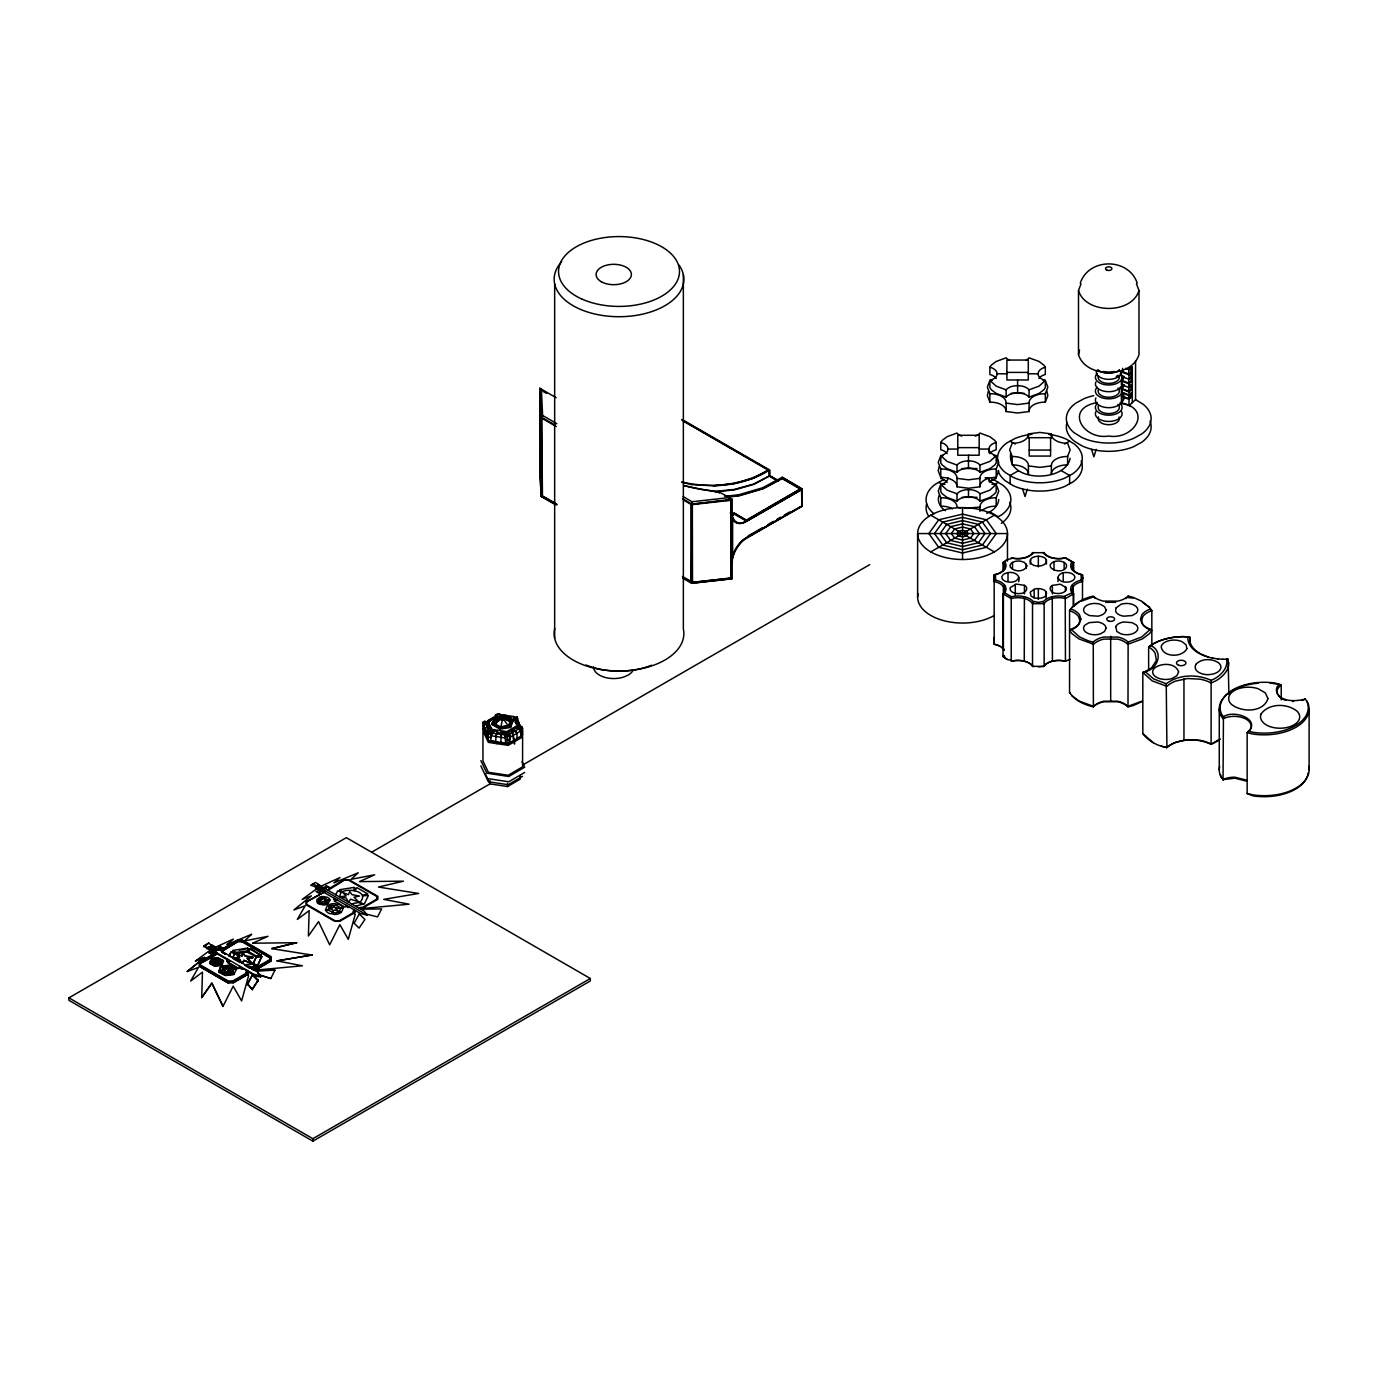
<?xml version="1.0" encoding="UTF-8"?>
<svg xmlns="http://www.w3.org/2000/svg" width="1378" height="1378" viewBox="0 0 1378 1378"><rect width="100%" height="100%" fill="white"/><g stroke="black" fill="none" stroke-linecap="round" stroke-linejoin="round"><path stroke-width="1.5" d="M217.173 953.059L214.727 953.3L199.379 962.171L199.379 966.34L228.025 982.893L233.106 982.824L248.453 974.022L247.833 970.749L246.386 971.576L246.576 974.28L232.83 982.221L228.507 982.428L199.982 965.909L199.982 962.275C224.063 947.84 220.79 953.559 199.982 963.463L199.982 962.275M1228.883 694.219L1228.125 659.218L1226.403 659.201L1226.902 661.388A42.942 24.787 0 0 1 1214.328 678.923L1211.124 680.353L1211.107 744.309L1218.858 739.59M246.938 973.643L248.591 975.848L241.598 1000.91L233.175 986.183L222.978 1006.422L211.885 983.151L201.722 997.603L202.48 972.145L190.664 981.033L198.466 967.373L187.219 971.524L204.736 957.469L187.219 971.456M1148.632 670.121L1148.632 646.919L1153.593 643.853A42.942 24.787 0 0 1 1183.96 636.602L1187.767 636.894C1187.457 649.796 1202.116 656.049 1212.847 658.15M505.778 743.086L500.834 742.346L501.248 731.959L505.02 732.528L505.778 743.086L505.02 732.528M500.834 737.196L501.248 731.959M1073.669 606.372L1073.669 593.832L1072.015 592.833L1063.885 596.45A16.863 9.732 0 0 0 1043.697 601.273L1038.34 602.393L1032.966 601.273A16.863 9.732 0 0 0 1012.796 596.45L1011.452 596.76L1011.228 598.586L1011.228 661.268A15.399 8.888 0 0 1 1032.518 666.366L1033.224 666.521M270.036 959.484L256.291 967.425L256.291 968.682L270.036 960.673L270.415 956.987L241.891 940.519L237.653 940.519L222.513 949.27L221.686 951.698L222.116 949.046L237.481 940.175L242.545 940.175L271.19 956.711L271.19 960.897L255.843 969.75L252.036 969.509M270.036 960.742L270.415 956.987M1142.448 602.22L1149.596 607.595L1141.707 601.187L1132.63 597.156L1128.134 596.088L1126.67 597.397A20.343 11.747 0 0 1 1117.885 601.118L1103.502 601.118A20.343 11.747 0 0 1 1094.718 597.397L1093.254 596.088C1084.124 598.19 1074.719 602.599 1069.552 610.712A19.275 11.127 0 0 1 1078.561 616.621L1079.818 620.548L1078.561 624.492A19.275 11.127 0 0 1 1072.463 629.298M1141.983 701.643L1132.819 705.708L1127.996 706.862L1126.36 705.415A19.947 11.524 0 0 0 1117.747 701.764L1103.64 701.764A19.947 11.524 0 0 0 1095.028 705.415L1093.391 706.862C1084.297 704.778 1074.788 700.524 1069.552 692.479L1069.552 610.712L1070.844 609.024L1073.118 609.868A20.343 11.747 0 0 1 1079.56 614.933L1080.869 619.084L1079.56 623.235A20.343 11.747 0 0 1 1073.118 628.316L1069.552 630.401L1071.791 633.518L1078.922 638.892L1093.65 644.301A19.275 11.127 0 0 1 1103.881 639.099L1117.506 639.099A19.275 11.127 0 0 1 1127.738 644.301L1142.448 638.892L1149.596 633.518L1151.836 630.401L1148.27 628.316A20.343 11.747 0 0 1 1141.828 623.235L1140.519 619.084L1141.828 614.933A20.343 11.747 0 0 1 1148.27 609.868L1150.527 609.024L1151.836 610.712L1151.836 645.386M1148.925 629.298A19.275 11.127 0 0 1 1142.827 624.492L1141.57 620.548L1142.827 616.621A19.275 11.127 0 0 1 1151.836 610.712L1148.666 606.423M1070.844 629.16L1079.68 636.998L1088.758 641.011L1093.254 642.096L1094.718 640.787A20.343 11.747 0 0 1 1103.502 637.067L1117.885 637.067A20.343 11.747 0 0 1 1126.67 640.787L1128.134 642.096L1127.996 706.862M1281.23 699.852L1281.23 685.159L1275.58 683.144A44.044 25.424 0 0 0 1221.649 714.286L1223.44 716.784L1223.044 779.604L1234.877 778.191L1246.935 781.223M501.368 718.506L495.27 723.967L497.234 719.609L503.263 718.214L504.675 719.006L502.281 720.401L500.8 727.119L493.341 722.933L495.804 717.456L505.244 715.957L512.203 719.936L509.739 725.396L500.3 726.895M939.262 466.264L938.229 470.794L940.778 477.408A15.623 9.026 0 0 1 957.004 486.779L968.476 488.243L979.965 486.779A15.623 9.026 0 0 1 996.191 477.408L998.74 470.794M939.262 495.029C936.609 500.989 940.175 507.604 945.48 510.687M988.388 391.025L987.354 395.538L989.886 402.169A15.623 9.026 0 0 1 1006.129 411.54L1017.601 413.004L1029.073 411.54A15.623 9.026 0 0 1 1045.316 402.169L1047.848 395.538L1046.815 391.025M998.74 499.542C998.24 506.191 992.608 511.014 986.734 513.271M1010.677 453.793C1006.75 482.283 1065.16 483.092 1070.138 458.306M994.175 581.55L994.175 574.833A15.399 8.888 0 0 0 1003.012 562.534L1005.199 562.568A16.863 9.732 0 0 1 996.845 574.213L995.519 574.54L995.519 580.086L994.175 581.55A15.399 8.888 0 0 1 1003.012 593.832L1011.228 598.586A15.399 8.888 0 0 1 1032.518 603.685L1044.145 603.685A15.399 8.888 0 0 1 1065.452 598.586L1073.669 593.832A15.399 8.888 0 0 1 1082.488 581.55L1082.488 574.833A15.399 8.888 0 0 1 1073.669 562.534L1065.452 557.797A15.399 8.888 0 0 1 1044.145 552.699L1043.129 552.595L1043.697 553.353A16.863 9.732 0 0 0 1063.885 558.176L1065.452 557.797M994.175 637.514L994.175 644.232A15.399 8.888 0 0 1 1004.08 650.416M1136.454 283.851L1138.986 290.482L1138.986 354.594C1131.906 378.537 1085.571 378.537 1078.492 354.594L1078.492 290.482L1081.024 283.851M1018.686 577.313C1017.412 582.498 1010.298 582.791 1006.043 581.533A8.423 4.857 0 0 1 1006.043 573.11C1011.762 570.871 1021.219 573.834 1018.686 581.602M1030.193 559.847C1028.746 568.976 1050.484 567.564 1045.626 558.676A8.423 4.857 0 0 0 1031.037 558.676L1030.227 564.084M1078.492 354.594L1079.525 350.081M1057.994 577.313C1059.251 572.128 1066.383 571.836 1070.62 573.11A8.423 4.857 0 0 1 1070.62 581.533C1066.383 582.791 1059.251 582.498 1057.994 577.313L1057.994 581.602M1138.986 290.482C1131.906 314.408 1085.571 314.408 1078.492 290.482M1082.488 581.55L1081.162 580.086L1081.162 574.54L1079.835 574.213A16.863 9.732 0 0 1 1071.464 562.568L1073.669 562.534L1073.669 570.888M732.183 578.726L691.549 583.273L692.049 501.764L729.083 497.613L732.183 499.336L732.183 578.726L691.549 583.273L682.592 578.105M540.917 445.232L540.572 446.593L540.503 444.991M724.639 496.338L738.78 494.771L762.62 487.778L782.222 477.27L802.237 488.828L801.841 505.881L746.359 537.92A20.618 11.902 -60 0 0 732.907 556.075L732.562 557.418L732.665 555.937A20.618 11.902 -60 0 1 746.118 537.782L802.237 506.105L746.376 538.35A20.084 11.592 -60 0 0 732.183 562.947M497.475 731.391L495.822 736.575L497.475 731.391L493.72 730.822L490.861 735.835L492.291 733.062L505.364 735.042L505.726 738.074L490.93 735.697M224.356 973.299C218.086 973.144 225.458 966.667 220.704 966.546L219.033 972.368L221.582 971.077L225.751 974.039M328.119 909.807L329.118 906.431C332.322 903.641 344.844 906.207 338.643 911.719C333.304 915.44 330.1 909.015 325.346 909.962L327.378 905.587L329.29 906.328M221.686 951.698L222.116 950.217M1027.351 489.138L1025.025 496.545L1022.7 489.138M1096.199 449.4L1093.874 456.807L1091.548 449.4M234.639 953.3L232.899 957.899L229.093 955.695L230.953 951.853L234.639 953.92M239.979 962.602L232.899 958.52L234.294 953.49M339.574 896.923L340.969 892.531C346.825 887.57 370.458 891.049 359.968 902.194L351.579 903.847M212.591 959.674C210.266 959.312 214.813 960.328 210.266 962.791M318.439 901.315L319.265 898.697C325.759 894.029 332.442 904.64 322.142 903.52C318.146 903.09 313.839 898.594 319.403 898.628M1024.422 596.708L1024.25 661.199M225.992 975.796C223.581 974.16 238.153 976.365 231.969 972.679L226.268 973.574L225.114 974.901L225.751 973.488M338.643 911.719C344.672 913.425 329.842 916.422 332.959 912.598M335.732 905.415C338.902 901.643 324.536 904.554 329.721 906.087M229.093 956.332L230.953 952.422L233.313 952.043L232.968 950.441L247.713 948.081L247.11 951.681L248.126 951.836M349.547 907.189L347.566 907.516L347.514 906.018M353.801 890.464L354.387 887.363L339.643 889.723L342.14 891.859M221.014 964.548L221.152 965.478C203.668 966.202 226.095 966.099 219.912 963.825L214.537 965.565L215.054 964.411L210.128 962.722L211.747 962.292M221.341 961.431L218.137 958.985L213.056 960.035L212.057 958.537C217.397 955.936 220.98 960.69 223.339 960.363M326.586 902.866C331.237 904.226 319.644 906.466 322.142 903.52M324.416 897.939C326.965 895.028 315.734 897.199 319.73 898.439M1080.266 283.162C1088.672 257.514 1128.806 257.514 1137.212 283.162M226.268 968.734C220.187 965.892 227.094 971.593 226.957 967.167C227.99 971.077 236.551 969.578 228.18 968.751M226.268 969.165L226.957 967.167M492.135 723.123L494.926 716.956L505.554 715.268L513.408 719.747L510.618 727.429L499.99 729.117L492.135 724.639L492.135 723.123L499.99 727.584L510.618 725.896L513.408 719.747M492.135 724.639L494.926 716.956M493.341 724.277L495.804 718.799L505.244 717.301L512.203 721.262L510.566 724.914M490.861 737.54L488.38 737.178L487.933 735.714M502.677 726.809L508.31 725.93L510.273 721.572L503.263 718.214M505.778 739.659L508.206 740.158L509.843 739.004M243.079 952.784L241.667 956.28L243.079 952.784C244.319 959.691 263.37 958.089 245.37 955.85M215.554 961.207L213.469 960.035L215.554 961.207L216.105 959.553L217.035 961.224L216.105 959.553M218.654 971.559L220.704 966.546M231.969 972.679L233.881 969.182C235.69 969.664 237.378 967.959 235.759 969.13M232.348 973.092L233.881 969.182M233.588 974.625L236.654 969.01M226.836 960.38L227.404 959.226L226.836 961L228.197 961.207L226.836 961M252.536 964.221L256.377 956.78L261.751 956.435L257.634 965.565L256.291 965.306L255.636 966.736L248.97 967.804L244.905 965.444M256.377 956.78L253.294 963.79L256.291 965.375L253.294 963.153M257.634 965.565L261.751 956.435M334.079 898.249L333.528 899.403L336.129 899.438M335.784 894.735L337.627 890.894L341.313 892.324M209.594 963.015L211.247 959.002L212.729 959.588M222.065 951.44L237.653 941.708L241.891 941.708L270.415 958.227M221.445 961.672L220.204 964.29L221.445 961.103M221.152 965.478C222.358 962.206 222.495 960.053 222.926 960.604M221.961 965.031L223.615 961M259.839 974.883L270.863 978.518L274.928 970.129L254.155 970.422M236.275 968.2C229.85 964.945 227.026 964.428 220.704 967.167M328.257 910.1C321.832 909.359 331.857 916.697 332.425 912.512M336.249 905.501C336.835 901.315 346.86 908.653 340.418 907.895M1093.391 706.862L1093.254 642.096M247.437 983.823L252.622 974.539L258.254 980.068L252.381 989.697L247.437 983.823L252.381 989.697M247.437 984.822L252.622 974.539M228.541 961.603L230.471 961L227.542 962.499L238.17 968.7L239.806 966.391L239.186 967.752L240.53 967.942L239.806 966.633M248.057 949.356L249.418 949.563L248.126 952.215L250.417 948.477L261.062 955.436L256.101 956.814L247.11 952.06L234.294 954.127M337.145 900.023L334.217 900.971L344.862 907.103L346.481 905.415M354.818 890.619L357.109 887.759L367.737 893.891L362.793 895.218M1128.134 596.088L1127.738 596.795A19.275 11.127 0 0 1 1125.843 598.483M225.2 970.904C218.964 966.391 227.99 975.521 227.439 971.059L231.573 972.868L227.439 971.059M226.492 973.161L227.439 971.507M318.542 901.556C313.547 900.919 321.229 906.69 321.746 903.451M324.829 898.008C325.329 894.753 333.028 900.523 328.033 899.903M243.82 960.345L251.795 963.36L243.82 960.345L242.046 963.377L239.531 959.209L234.26 957.882L239.531 959.656L240.995 962.292M243.82 960.776L242.046 962.964M348.737 902.211L350.512 899.179L358.487 901.763L354.025 897.164L359.589 896.079L352.045 894.684L349.754 891.635L348.358 894.684L341.727 892.1M214.675 962.55C209.663 961.31 215.95 961.31 215.657 964.307L216.415 962.585L219.602 964.1L216.415 962.585M1033.534 602.031L1032.518 603.685L1032.518 666.366L1044.145 666.366A15.399 8.888 0 0 1 1065.452 661.268L1070.103 659.218M493.72 730.822L493.72 732.011L491.825 731.735L488.208 722.95L485.917 723.95L489.517 731.477L487.709 734.026L491.309 729.462L490.275 727.291L486.348 731.184L486.348 736.334L486.572 731.15L490.275 727.291M252.381 988.698L258.254 980.068M1032.57 665.643A16.398 9.474 0 0 0 1012.933 660.94L1006.577 659.218L1003.012 656.531L1003.012 593.832L1005.199 592.058A16.863 9.732 0 0 0 996.845 580.414L995.519 580.086M1003.821 655.36A15.399 8.888 0 0 1 1003.012 656.531L1004.769 656.221M201.722 997.551L211.885 983.151L222.978 1006.353M996.242 378.416A12.729 7.338 0 0 0 989.886 374.471L989.886 367.185L991.402 365.067L996.208 361.449L1006.129 357.815A12.729 7.338 0 0 0 1008.937 360.02M947.117 453.655A12.729 7.338 0 0 0 940.778 449.728L940.778 442.424L942.276 440.323L947.099 436.705L957.004 433.054A12.729 7.338 0 0 0 961.706 436.103M1006.905 373.8L997.121 373.8A12.729 7.338 0 0 1 989.886 380.431L987.354 387.115L989.886 393.746A15.623 9.026 0 0 1 1006.129 403.117L1017.601 404.581L1029.073 403.117A15.623 9.026 0 0 1 1045.316 393.746L1047.848 387.115L1045.316 380.5A12.729 7.338 0 0 1 1038.082 373.8L1028.298 373.8M948.012 477.804A12.729 7.338 0 0 1 940.778 484.436L938.229 491.119L940.778 497.751A15.623 9.026 0 0 1 957.004 507.121L960.655 507.982M1043.163 380.466A15.623 9.026 0 0 0 1045.316 380.5L1038.995 386.15L1029.073 389.802A12.729 7.338 0 0 0 1017.601 385.633A12.729 7.338 0 0 0 1006.129 389.802L996.208 386.15L989.886 380.431A15.623 9.026 0 0 0 992.039 380.466M979.172 449.056L988.956 449.056A12.729 7.338 0 0 0 996.191 455.67L989.869 461.406L979.965 465.041A12.729 7.338 0 0 0 968.476 460.872A12.729 7.338 0 0 0 957.004 465.041L947.099 461.406L940.778 455.67A12.729 7.338 0 0 0 948.012 449.056L957.779 449.056M942.914 455.705A15.623 9.026 0 0 1 940.778 455.739L938.229 462.371L940.778 468.985A15.623 9.026 0 0 1 957.004 478.355L968.476 479.837L979.965 478.355A15.623 9.026 0 0 1 996.191 468.985L998.74 462.371L996.191 455.739A15.623 9.026 0 0 1 994.038 455.705M964.566 508.293L979.965 507.121A15.623 9.026 0 0 1 996.191 497.751L998.74 491.119L996.191 484.488A12.729 7.338 0 0 1 988.956 477.804L985.046 477.804M1132.285 384.479L1129.013 387.545L1121.399 384.669L1121.399 380.983L1123.776 377.693M1067.605 456.514L1070.138 449.9L1067.605 443.268A15.623 9.026 0 0 1 1051.362 433.898L1039.89 432.434L1028.419 433.898A15.623 9.026 0 0 1 1012.175 443.268L1009.643 449.9L1012.175 456.514A15.623 9.026 0 0 1 1028.419 465.885L1039.89 467.366L1051.362 465.885A15.623 9.026 0 0 1 1067.605 456.514L1067.605 464.937A15.623 9.026 0 0 0 1051.362 474.308L1051.362 465.885M1132.285 392.592L1129.013 395.641L1121.399 392.782L1121.399 389.096L1123.776 385.788M1097.267 402.565C1063.747 408.388 1083.177 440.357 1108.739 436.034C1133.663 440.305 1153.386 409.542 1121.399 402.858L1121.399 396.451L1123.776 393.161M1150.527 629.16L1141.707 636.998L1128.134 642.096M1079.818 620.548L1080.869 619.084M1223.44 716.784C1233.827 709.205 1262.644 719.592 1247.142 732.683L1247.142 793.521L1252.791 795.829A44.044 25.424 0 0 0 1308.135 772.92M555.437 504.692L541.106 496.407L541.106 417.034L542.605 415.484L541.399 389.268L539.78 388.251L539.78 467.642M1122.622 368.322L1122.622 371.629L1128.754 374.006L1131.011 371.888M1129.013 374.782L1121.399 371.922L1121.399 376.366L1129.013 379.243L1129.013 374.782L1132.285 371.733M1129.013 379.243L1132.285 376.194M1124.327 376.504L1122.622 376.091L1122.622 380.707L1128.754 383.067L1131.011 380.965L1131.011 366.944L1128.754 369.046L1128.754 374.006M1129.013 387.545L1129.013 383.859L1132.285 380.81M1128.754 391.18L1131.011 389.078L1131.011 384.651L1128.754 386.753L1128.754 391.18L1122.622 388.803L1122.622 384.376L1124.327 384.789M1129.013 395.641L1129.013 391.972L1132.285 388.906M1127.29 394.211L1122.622 392.489L1122.622 396.175L1128.754 398.552L1131.011 396.433L1131.011 392.764M1135.558 361.139L1135.558 399.603L1129.013 405.718L1129.013 399.327L1132.285 396.278M251.519 934.405L244.423 940.898L268.004 936.334L252.708 943.155M203.978 945.773L207.217 947.651L208.578 946.875L208.595 949.149L212.005 951.113L213.159 948.477L210.679 947.03L213.159 948.822L212.005 949.873L208.578 947.926L207.217 948.701L203.978 945.773L208.767 943.017L212.005 945.945M1004.734 585.357L1003.391 586.546L1003.391 649.227L1004.304 649.693A16.398 9.474 0 0 0 1001.961 647.402M227.181 944.447L233.313 939.107L214.451 947.72L211.712 947.341L210.645 945.67L213.745 948.477L215.571 947.461L212.763 945.842L209.18 948.236L210.679 947.375M1279.904 684.177C1272.015 689.103 1278.87 699.18 1286.053 700.282M1220.408 739.021A33.727 19.464 0 0 1 1211.073 744.137A28.456 16.433 0 0 0 1200.221 740.348L1187.595 739.676L1175.71 742.208A28.456 16.433 0 0 0 1166.925 747.496C1157.933 746.221 1148.305 741.088 1142.827 733.578L1142.827 672.412L1145.221 671.637L1153.593 678.923L1166.236 683.764C1178.827 674.238 1197.069 673.945 1211.124 680.353M1166.425 747.703C1178.879 738.074 1197.155 737.798 1211.107 744.309M1004.665 561.793L1007.611 559.571M1052.379 585.426C1047.28 587.924 1051.81 593.608 1056.065 593.367A8.216 4.754 0 0 0 1066.124 587.545L1060.319 584.186L1052.379 585.426L1052.379 593.987M1071.791 607.595L1078.922 602.22M491.309 729.462L491.309 730.65L487.709 732.321L488.38 733.751L490.861 734.112L493.72 732.011M513.253 717.593L517.146 716.904L517.835 721.762L517.611 720.091L514.235 718.816M195.469 960.948L204.736 957.417L195.469 961.017L210.3 950.062L214.503 951.354M316.992 888.534L302.144 899.421L311.428 895.872L293.91 909.928L305.141 905.828L297.338 919.436L309.154 910.617L308.396 936.006L318.559 921.624L329.669 944.826L339.866 924.655L348.272 939.314L355.266 914.251L353.629 913.304M494.53 717.869L484.918 723.106M483.85 725.448L485.917 723.95C481.559 723.605 487.002 742.122 484.987 728.342L489.242 725.121M490.068 719.919L488.346 720.901L491.791 719.471L484.746 723.002L484.746 721.297L486.899 721.779L493.238 718.076L494.53 719.058M484.746 721.297L482.955 722.348L482.955 729.203L488.38 740.606L508.206 743.586L506.897 731.632L517.852 725.224L513.718 716.56L498.629 714.286L487.691 720.694L488.208 724.139L483.626 723.777L482.955 722.348L489.069 722.261M495.546 714.975L495.701 716.784L495.546 714.975L497.337 713.925L499.818 714.304L500.524 715.75M494.823 717.146L496.407 716.216L495.546 716.698M495.908 717.077L497.269 716.267M482.955 729.203L484.746 728.152M517.146 716.904L513.718 718.92L513.718 716.56M509.843 742.449L509.998 735.68L508.275 732.011L511.014 730.409C514.097 731.339 516.698 759.278 512.306 732.579L511.014 730.409M497.475 732.579L506.897 733.992L516.474 727.205L520.781 731.081L518.628 728.876L509.137 734.44L509.998 737.385L508.275 732.011M509.998 735.68L505.726 736.352M518.628 728.876L522.589 728.307L521.9 726.878L517.336 726.516L522.589 728.307L522.589 735.163L507.552 743.999L490.103 741.381M509.843 737.299L517.198 733.182L513.736 728.807M524.673 772.472L508.775 781.774L486.865 778.484M522.589 776.314L508.206 784.719L488.38 781.739L480.87 765.875M485.332 773.885L490.103 783.91L507.552 786.545L520.212 779.138L520.212 775.952M541.365 410.868L541.795 496.028L555.127 502.97M683.609 500.093L690.86 504.279L732.183 499.336L719.316 491.98L701.454 489.224A199.087 114.942 0 0 1 683.695 485.401M715.389 491.412L734.508 489.414L753.904 483.954L769.94 475.668L769.475 469.915L768.821 475.754L777.847 481.198M734.371 513.184L746.376 520.126L800.566 488.828L746.376 520.522L734.371 513.184L730.357 512.564M730.461 513.529L734.353 514.149L746.376 521.073L802.237 488.828L802.237 506.105M732.321 517.818L732.665 518.765A20.618 11.902 -60 0 0 746.118 521.401L801.841 489.5L746.359 521.521A20.618 11.902 -60 0 1 732.907 518.903L732.321 517.818L732.321 557.298M748.185 535.939L762.637 527.585M768.046 524.467L773.471 521.332M777.089 519.248L780.706 517.163M784.306 515.079L789.732 511.944M683.609 577.899L691.515 581.705L682.454 576.486M502.591 718.903L502.264 719.729L503.28 719.023M68.9 997.844L346.36 837.652L590.335 978.501L590.335 980.964L312.875 1141.156L68.9 1000.307L68.9 997.844L312.875 1138.693L590.335 978.501M994.882 484.298L998.223 482.369M1018.497 470.656L1010.16 475.479L1010.16 483.781M1064.626 444.043L1069.621 441.149M203.978 946.841L208.767 943.017M372.146 851.914L490.068 783.841M522.934 764.876L869.725 564.635M210.645 945.67L212.005 944.895M208.595 947.892L212.763 945.497L216.157 947.461L216.157 948.701M208.595 949.149L209.645 947.478L208.578 946.875M212.005 949.855L216.157 947.461M210.558 951.32L209.318 953.094L210.558 951.32L211.644 951.94L214.503 950.286L213.039 949.442L215.123 948.253L216.587 949.097L219.446 947.444L219.446 948.495L218.361 946.807L219.602 946.1L222.581 947.806L221.341 949.597L218.361 950.131L218.361 949.063M210.558 952.319L211.644 953.008L222.581 947.806M214.503 950.286L214.451 952.37L212.281 954.816L209.318 953.042M209.318 952.043L212.281 953.748L213.521 953.042L213.521 954.093M199.379 963.411L214.727 954.489L217.173 954.231M271.19 957.968L242.545 941.363L237.481 941.363L222.116 950.286L222.116 949.046M199.982 963.515L215.123 954.782L215.123 953.542M338.988 891.101L340.004 890.515M235.449 953.455L235.793 952.37L247.11 951.182L247.11 952.06M930.787 551.889L994.313 515.217M230.471 961.241L228.197 960.828L227.542 962.567L228.541 961.362M247.713 948.081L248.057 949.735L250.417 949.287L261.062 955.436M235.759 968.51L233.743 968.872C230.453 964.307 225.647 969.096 221.72 965.961M221.72 966.581L230.712 965.616L236.275 968.837M219.033 971.748L225.114 975.279L219.033 972.368M248.126 951.337L256.101 955.936L261.062 954.627M227.542 961.93L238.17 968.079L239.186 967.494M340.09 912.615L341.296 912.425L343.346 908.05L340.555 908.205M252.536 963.842L256.291 964.996L255.274 965.582L252.536 963.601L244.905 964.824M359.21 902.624L361.966 904.364L364.326 903.985L368.443 895.459L363.051 895.803M252.329 969.389L253.776 967.322L256.291 967.425M246.576 974.28L246.386 972.765L248.126 971.817M199.982 965.978L199.982 964.721L228.507 981.188L232.83 980.964L246.576 973.04M199.379 965.1L228.025 981.636L233.106 981.636L248.453 972.782M252.329 968.148L255.843 968.51L271.19 959.639M246.938 974.832L233.106 982.824L233.106 981.636M271.19 960.828L257.359 968.889L258.995 969.836L302.402 965.789L277.03 960.879L311.962 954.988L277.03 960.879M730.788 516.182L734.353 514.149A20.084 11.592 -60 0 1 730.684 515.699M491.946 718.799L493.238 718.076M213.194 959.329L212.057 958.537M212.591 960.294L217.741 959.467L221.341 961.5M217.982 957.676L223.339 961M209.869 963.033L214.537 965.944L209.869 963.653M211.747 962.533L215.054 965.048L220.204 964.221M327.688 903.572L330.289 900.041L328.136 900.144M943.706 479.682L935.645 484.057A42.391 24.477 0 0 0 934.077 513.839M800.566 488.828L782.187 478.2L763.291 488.346L739.159 495.408L726.895 496.786M800.566 489.242L782.187 478.614L763.291 488.742L739.159 495.822L726.895 497.2M681.834 481.938C710.807 488.811 742.914 485.401 768.614 469.898L753.198 478.269L734.112 483.661L713.201 485.831M514.235 720.005L517.835 718.334M321.143 886.14L339.987 877.562L333.872 882.919L358.194 872.808L351.114 879.302L374.678 874.789L359.382 881.61L403.375 881.179L378.45 887.053L418.654 893.461L383.704 899.352L409.094 904.192L365.687 908.24L364.033 907.292M1011.452 557.866L1011.228 557.797A15.399 8.888 0 0 0 1032.518 552.699L1033.534 552.595L1032.966 553.353A16.863 9.732 0 0 1 1012.796 558.176L1006.577 559.847L1003.012 562.534L1003.012 570.888M1053.981 561.638C1041.734 567.547 1062.49 575.763 1066.331 567.116A8.423 4.857 0 0 0 1056.013 561.156L1053.981 561.638L1054.049 570.182M1034.12 589.319L1030.193 592.264L1031.037 595.951A8.423 4.857 0 0 0 1045.626 595.951C1049.674 589.715 1038.426 587.2 1034.12 589.319L1034.206 597.863M1080.783 601.394L1093.65 596.795A19.275 11.127 0 0 0 1095.544 598.483M1142.448 700.989L1127.738 706.397A19.275 11.127 0 0 0 1117.506 701.195L1103.881 701.195A19.275 11.127 0 0 0 1093.65 706.397L1078.922 700.989L1071.791 695.614M227.181 944.516L251.519 934.336M1003.391 569.837L1004.734 569.286M1145.221 671.637C1157.52 669.329 1164.048 652.087 1151.147 645.714M1052.43 661.199L1052.258 596.708M1301.779 700.455A17.087 9.87 0 0 0 1305.328 699.077C1297.215 701.058 1285.915 702.263 1278.681 695.701M215.571 947.806L212.763 946.186L211.265 946.703L213.745 948.133L215.571 947.461M515.785 723.261L515.269 722.175L517.232 721.676L520.557 725.758L516.302 723.157L516.302 724.346M1081.162 580.086L1079.835 580.414A16.863 9.732 0 0 0 1071.464 592.058L1072.015 592.833M989.886 380.431L989.886 387.735L991.402 389.836L996.208 393.453L1006.129 397.105A12.729 7.338 0 0 1 1017.601 392.919A12.729 7.338 0 0 1 1029.073 397.105L1038.995 393.453L1043.801 389.836L1045.316 387.735L1045.316 380.431M940.778 455.67L940.778 462.974L942.276 465.075L947.099 468.692L957.004 472.344A12.729 7.338 0 0 1 968.476 468.158A12.729 7.338 0 0 1 979.965 472.344L989.869 468.692L994.675 465.075L996.191 462.974L996.191 455.67M940.778 484.436L947.099 490.155L957.004 493.806A12.729 7.338 0 0 1 968.476 489.621A12.729 7.338 0 0 1 979.965 493.806L989.869 490.155L996.191 484.436L996.191 491.722L994.675 493.841L989.869 497.458L979.965 501.092A12.729 7.338 0 0 0 968.476 496.924A12.729 7.338 0 0 0 957.004 501.092L947.099 497.458L942.276 493.841L940.778 491.722L940.778 484.436A15.623 9.026 0 0 0 945.032 484.246M271.759 948.581L296.701 942.707L271.759 948.65L311.962 955.04M995.519 574.54L994.175 574.833L994.175 644.232L996.639 644.887A16.398 9.474 0 0 1 1000.394 646.42M251.795 963.36L247.334 958.313L252.897 957.228M247.334 958.761L252.897 957.658M231.573 972.868L229.23 970.026L232.09 969.492M229.23 970.474L232.09 969.923M219.602 964.1L217.827 961.792L220.049 961.827M221.582 971.335L219.36 971.283L221.582 971.077M355.662 906.207L361.966 904.364M239.29 950.252L245.594 949.235M246.8 965.134L250.624 964.531M240.892 968.476L242.873 968.717L240.892 968.476C247.23 968.338 252.966 977.26 260.7 976.813L257.565 971.921L218.361 949.287L214.451 951.543L253.673 974.177L260.7 975.986M248.97 967.184L255.636 966.116L248.97 967.735M1115.68 602.307L1105.69 602.307M494.926 718.489L501.299 717.473M497.234 719.609L504.727 718.42M483.85 727.171L482.955 725.775M515.269 722.175L515.269 720.987L519.196 722.899L518.972 726.361M483.85 730.598L483.626 723.777M505.967 727.343L509.739 726.74M521.9 728.6L522.589 735.163M521.694 730.357L522.589 731.735L520.626 732.7M487.933 739.142L487.709 732.321M225.992 975.176L233.588 973.988M234.26 957.882L239.514 957.09L234.26 958.313M217.982 958.296L211.781 959.088M222.461 969.75L225.165 969.371L222.461 970.198M212.574 961.534L214.675 961.258L212.574 961.982M228.197 960.569L229.437 960.655M256.377 957.021L260.39 956.487M218.654 970.939L221.445 971.404M708.654 502.315L692.342 504.141L692.497 582.377L731.218 578.037L731.218 500.231L724.966 500.49M712.736 501.85L720.883 500.937M692.497 504.572L731.218 500.231M731.218 578.037L692.497 582.377M715.389 491.825L734.508 489.827L753.904 484.367L769.441 475.927M229.041 966.943L222.616 967.304M1072.015 562.672L1073.669 562.534M1032.518 552.699L1044.145 552.699M1038.34 666.814L1044.145 666.366L1044.145 603.685L1043.129 602.031M489.242 726.309L484.987 728.342L487.933 733.992M539.797 389.595L540.882 400.223M541.657 417.258L539.78 388.251L556.195 397.725M541.072 495.064L539.797 467.4L541.106 496.407L556.884 504.899M1222.872 659.252L1228.125 659.218M252.708 943.207L296.701 942.707M1006.905 372.404L1028.298 372.404M1011.194 393.298L1024.026 393.298M957.779 447.643L979.172 447.643M1029.194 450.055L1050.587 450.055M962.068 468.537L977.036 468.537M962.068 497.303L977.036 497.303M1217.446 658.873L1222.958 659.304M1292.461 701.385L1293.529 701.488M1187.767 636.894L1189.782 637.084L1189.782 641.304M354.749 888.138L356.092 888.345M345.861 906.535L347.222 906.724M261.751 957.055L260.046 955.195M256.291 964.738L257.634 964.945M239.186 968.062L240.53 968.321M502.35 715.94L499.818 716.009L499.818 714.304M511.066 717.266L508.895 716.939L509.722 717.507M487.691 720.694L491.825 729.358L506.897 731.632M493.72 743L497.475 743.552M684.298 485.762A197.571 114.064 0 0 0 701.919 489.552L720.091 492.359L719.316 491.98L719.316 493.152M232.348 972.455L234.622 974.022M1212.192 658.029L1217.825 658.942M209.594 962.395L210.266 963.411M220.204 963.653L221.961 964.393M217.035 960.793L220.049 961.379M1081.162 574.54L1082.488 574.833L1082.488 600.343M681.834 482.352L692.066 484.66L713.236 485.779A77.926 44.992 0 0 0 769.475 469.915L769.475 473.55M360.829 909.204L381.62 908.894L377.555 916.921L366.531 914.131M1121.399 380.983L1129.013 383.859M1121.399 389.096L1129.013 391.972M1121.399 396.451L1129.013 399.327M1120.211 402.565L1121.399 402.858L1123.776 399.551L1123.776 395.279M1133.147 598.104L1128.134 597.552M1248.451 731.236L1252.791 732.269A44.044 25.424 0 0 0 1306.723 701.126M1161.499 746.187L1166.925 747.496L1166.236 683.764M1247.142 793.521L1252.55 794.813A44.923 25.941 0 0 0 1308.721 766.375M325.036 888.534L364.257 911.168L367.375 915.233L360.347 913.425L321.143 890.791M488.484 720.849L490.43 721.452M239.514 957.521L236.499 954.093L241.667 955.832M236.499 954.523L239.944 955.695M1208.127 656.944C1199.342 654.326 1188.439 647.66 1189.782 637.084L1183.96 636.653A44.923 25.941 0 0 0 1152.197 644.232L1148.632 646.919A28.456 16.433 0 0 1 1155.177 653.189L1156.366 660.475L1151.956 667.348A28.456 16.433 0 0 1 1142.827 672.412L1152.197 680.921L1166.925 686.33A28.456 16.433 0 0 1 1175.71 681.059L1187.595 678.51L1200.221 679.199A28.456 16.433 0 0 1 1211.073 682.971L1215.723 680.921A44.923 25.941 0 0 0 1228.883 662.577M1071.946 569.286L1073.29 569.837M513.736 729.995L517.198 733.182M1125.585 368.305L1129.013 369.821L1132.285 366.772L1132.285 402.669M1065.211 557.866L1072.015 561.793M1024.44 585.34L1016.309 584.083L1010.35 587.51A8.423 4.857 0 0 0 1020.667 593.47C1025.025 593.729 1029.659 587.906 1024.44 585.34L1024.44 593.901M1011.452 596.76L1004.665 592.833M1246.315 780.086L1234.843 777.192A17.087 9.87 0 0 0 1223.044 779.604M504.675 719.006L510.273 721.572M359.968 902.194L362.965 903.779M339.04 911.495L340.607 912.322M326.896 902.693L328.102 903.348M505.554 716.801L512.099 720.522M500.869 719.609L502.281 720.401M496.821 726.258L500.3 728.239M517.026 738.229L517.026 733.096L520.626 730.977L520.781 736.231L520.781 729.358M1010.16 441.149L1015.155 444.043M1061.284 470.656L1069.621 475.479L1069.621 483.781M938.745 482.369L942.087 484.298M989.869 511.893L998.223 516.716L1001.324 515.028A42.391 24.477 0 0 0 1002.891 485.245L995.295 480.577A42.391 24.477 0 0 0 991.729 479.079M930.787 515.217L994.313 551.889M681.972 419.394L769.475 469.915M681.989 420.152L769.062 470.156M800.067 488.053L782.222 477.27M683.66 421.255L768.614 470.311M778.57 480.629L769.94 475.668M769.062 475.617L777.847 480.784M801.841 505.881L801.583 489.207M543.139 391.438L546.635 393.453M540.159 446.351L540.159 406.872L540.917 408.06M556.884 423.735L542.605 415.484L542.605 416.656M683.161 496.631L692.049 501.764L692.049 502.936M541.106 417.034L555.437 425.302M682.592 498.715L691.549 503.883M556.281 426.577L541.795 418.206L542.432 495.649M542.605 496.046L549.753 500.162M553.319 502.229L556.884 504.296M541.795 496.028L556.281 504.382M683.161 577.795L692.049 582.326M318.404 885.744L317.336 885.141L318.68 884.349L315.441 882.488L310.67 885.244L316.32 886.95M321.797 887.725L323.262 888.552L326.293 885.572L329.256 887.277L326.982 887.398L319.179 891.91L320.213 892.496L318.973 893.22L315.993 891.497L321.177 889.757L319.73 888.913M313.047 883.866L367.375 915.233M218.361 946.807L219.446 947.444M216.587 950.148L215.123 948.064M209.18 947.892L212.005 949.528M214.451 952.319L227.404 959.846M212.505 952.439L213.521 953.042M229.575 967.029L233.743 968.872M199.379 966.288L228.025 982.824L228.025 981.636M1081.782 577.313L1083.246 578.192M1135.558 399.603L1143.137 404.254A42.391 24.477 0 0 1 1141.57 434.053L1133.508 438.428A42.391 24.477 0 0 1 1081.919 437.515L1074.323 432.864A42.391 24.477 0 0 1 1075.908 403.082L1083.969 398.707A42.391 24.477 0 0 1 1093.719 395.675M232.968 950.441L235.449 952.577M252.536 963.601L255.636 966.116M518.421 724.191L520.557 725.758M1153.214 742.708L1142.827 733.578M1004.149 657.117L1007.284 659.494M1071.946 585.357L1073.29 586.546L1073.29 605.355M252.622 975.538L258.254 981.067M223.581 967.804L225.165 969.371M223.581 968.252L225.165 969.802M343.174 892.927L346.188 895.924L340.934 896.716L346.205 898.06L348.427 902.039M236.499 954.093L239.514 957.09M213.469 960.035L214.675 961.258M213.469 960.466L214.675 961.689M229.23 970.026L231.573 972.42M247.334 958.313L251.795 962.912M217.827 961.792L219.602 963.67M257.565 972.386L259.839 975.348L270.863 978.518M260.7 976.813L257.565 971.921M226.957 967.597L228.18 969.182M1069.552 692.479L1070.379 693.565M243.079 953.231L245.37 956.28M1140.519 619.084L1141.57 620.548M1304.932 698.629L1307.567 702.212A44.923 25.941 0 0 1 1252.55 733.974L1247.142 732.683A17.087 9.87 0 0 0 1251.31 725.861C1249.846 718.644 1241.147 716.646 1234.843 716.353A17.087 9.87 0 0 0 1223.044 718.765L1220.787 715.63A44.923 25.941 0 0 1 1258.321 683.212M1038.96 378.416A12.729 7.338 0 0 1 1045.316 374.471L1045.316 367.185L1043.801 365.067L1038.995 361.449L1029.073 357.815A12.729 7.338 0 0 1 1026.265 360.02M989.835 453.655A12.729 7.338 0 0 1 996.191 449.728L996.191 442.424L994.675 440.323L989.869 436.705L979.965 433.054A12.729 7.338 0 0 1 975.262 436.103M1223.44 780.344L1220.787 776.486A44.923 25.941 0 0 1 1219.651 766.375M504.176 720.108L508.31 725.93M225.2 970.474L226.492 972.713M214.675 962.102L215.657 964.307M518.972 722.933L517.835 720.057L516.027 719.178L519.627 726.706L516.302 723.157M517.146 720.349L517.835 721.762M522.004 761.552L524.673 767.167L508.775 776.486L486.865 773.179L480.87 760.57M485.332 731.339L486.899 734.663M490.068 780.654L490.103 783.91M256.377 957.4L256.101 956.435L260.39 956.229M540.159 406.872L540.503 407.819M248.453 974.022L247.833 970.749M1277.733 694.409L1277.061 691.98A17.087 9.87 0 0 1 1281.23 685.159L1275.804 683.867A44.923 25.941 0 0 0 1270.051 683.212M1065.211 596.76L1065.452 661.268L1063.747 660.94A16.398 9.474 0 0 0 1044.111 665.643M1309.1 708.929L1309.1 769.768M1219.272 708.929L1219.272 769.768M1183.96 678.941L1183.96 740.107M1128.754 378.468L1128.754 383.067M1128.754 394.866L1128.754 398.552M1110.685 636.309L1110.685 701.023M1065.401 586.546L1065.401 590.817M1064.143 562.413L1064.143 568.838M1063.213 572.852L1063.213 581.43M1051.362 433.898L1051.362 438.101M1046.436 559.795L1046.436 564.084M1046.057 591.679L1046.057 598.104M1045.316 393.746L1045.316 402.169M1038.34 556.247L1038.34 566.944M1038.34 588.664L1038.34 599.361M1029.073 389.802L1029.073 397.105M1029.073 403.117L1029.073 411.54M1028.419 433.898L1028.419 438.101M1028.419 465.885L1028.419 474.308A15.623 9.026 0 0 0 1012.175 464.937L1012.175 456.514M1026.197 564.015L1026.197 568.287M1017.601 379.983L1017.601 392.919M1015.293 584.324L1015.293 595.02M1012.537 562.413L1012.537 568.838M1008.007 572.628L1008.007 581.206M1007.473 561.104L1007.473 533.562A44.923 25.941 0 0 0 940.089 511.1A44.923 25.941 0 0 0 940.089 556.023A44.923 25.941 0 0 0 1007.473 533.562L917.627 533.562L917.627 597.122M1006.129 389.802L1006.129 397.105M1006.129 403.117L1006.129 411.54M996.191 468.985L996.191 477.408M996.191 497.751L996.191 506.174A15.623 9.026 0 0 0 981.946 510.773M989.886 393.746L989.886 402.169M988.956 452.69L988.956 449.056A12.729 7.338 0 0 1 996.191 442.424M988.956 477.804L988.956 481.456M979.965 465.041L979.965 472.344M979.965 478.355L979.965 486.779M979.965 493.806L979.965 501.092M979.965 507.121L979.965 511.324M968.476 455.222L968.476 468.158M968.476 489.621L968.476 496.924M962.55 507.621L962.55 559.485M957.004 465.041L957.004 472.344M957.004 478.355L957.004 486.779M957.004 493.806L957.004 501.092M940.778 468.985L940.778 477.408M940.778 497.751L940.778 506.174A15.623 9.026 0 0 1 952.439 508.809M732.562 517.956L732.562 557.418M731.081 499.801L731.081 577.606M729.083 497.613L729.083 498.784M690.86 504.279L690.86 582.084M683.35 274.549L683.35 628.868A64.852 37.447 0 0 1 618.688 671.017A64.852 37.447 0 0 1 554.748 628.506M554.662 283.971L554.662 638.29M541.399 389.268L541.399 390.422M540.572 407.113L540.572 446.593M540.4 389.595L540.4 467.4M521.9 726.878L521.9 733.751M517.852 725.224L517.852 727.601L516.474 728.394L516.474 727.205M510.618 725.896L510.618 727.429M507.552 783.359L507.552 786.545M499.99 727.584L499.99 729.117M495.873 736.455L495.822 741.726L490.93 740.847L490.861 734.112M491.825 729.358L491.825 731.735L488.38 733.751L488.38 740.606M488.208 722.95L488.208 724.139M312.875 1138.693L312.875 1141.156M274.928 970.129L256.945 971.059M256.101 955.936L256.101 956.814M255.843 968.51L255.843 969.75M253.776 967.322L253.776 968.493M249.418 949.063L249.418 949.942M248.057 948.856L248.057 949.735M246.386 971.576L246.386 972.834M242.545 940.175L242.545 941.415M241.891 940.519L241.891 941.76M237.653 940.519L237.653 941.777L222.513 950.51L222.513 949.27M237.481 940.175L237.481 941.415M235.793 952.37L235.793 953.249M233.313 951.233L233.313 952.112M232.83 980.964L232.83 982.221M229.316 964.772L229.506 965.806M228.507 981.188L228.507 982.428M221.341 948.529L221.341 949.597M220.308 947.943L220.308 948.994M219.602 946.1L219.602 947.151M216.742 953.266L216.742 954.523M216.587 949.097L216.398 950.407M215.054 964.411L211.85 962.516M214.727 953.3L214.727 954.558M213.039 949.27L213.039 950.51M212.763 945.497L212.763 946.738M212.281 953.748L212.281 954.816M211.644 951.94L211.644 952.939M207.217 947.651L207.217 948.701M540.865 407.457A20.084 11.592 -60 0 1 539.78 401.808M539.78 451.863A20.084 11.592 -60 0 1 540.865 444.956M746.376 521.073A20.084 11.592 -60 0 1 732.183 512.874M994.313 615.449A44.923 25.941 0 0 1 942.69 620.376A44.923 25.941 0 0 1 918.024 593.729M1221.649 777.847A44.044 25.424 0 0 1 1220.512 774.591M679.044 265.11A64.852 37.447 0 0 1 615.88 316.664A64.852 37.447 0 0 1 561.621 261.82M651.605 665.195A56.687 32.727 0 0 1 585.977 665.006M633.277 669.915A20.205 11.661 0 0 1 628.041 675.151L623.855 676.994A20.205 11.661 0 0 1 593.556 666.9M1009.747 502.229A42.391 24.477 0 0 1 1001.324 523.33M928.841 516.509A42.391 24.477 0 0 1 926.636 503.9M994.038 484.453A15.623 9.026 0 0 1 991.936 484.246M1081.162 460.993A42.391 24.477 0 0 1 1072.721 482.093L1064.66 486.468A42.391 24.477 0 0 1 1013.071 485.573L1005.492 480.905A42.391 24.477 0 0 1 998.068 470.639M998.068 462.353A42.391 24.477 0 0 0 1005.492 472.62L1013.071 477.27A42.391 24.477 0 0 0 1064.66 478.183L1072.721 473.791A42.391 24.477 0 0 0 1074.306 444.009L1066.71 439.358A42.391 24.477 0 0 0 1048.865 434.397M997.706 460.769A42.391 24.477 0 0 1 1007.06 442.82L1015.121 438.445A42.391 24.477 0 0 1 1031.984 434.259M989.835 482.403A12.729 7.338 0 0 1 996.191 478.476M940.778 478.476A12.729 7.338 0 0 1 947.117 482.403M989.886 367.185A12.729 7.338 0 0 1 997.121 373.8M1038.082 373.8A12.729 7.338 0 0 1 1045.316 367.185M940.778 442.424A12.729 7.338 0 0 1 948.012 449.056M1150.01 421.255A42.391 24.477 0 0 1 1141.57 442.338L1133.508 446.73A42.391 24.477 0 0 1 1081.919 445.817L1074.323 441.167A42.391 24.477 0 0 1 1066.882 422.925M1122.019 403.616A42.391 24.477 0 0 1 1130.081 405.718M1118.988 416.983A10.611 6.132 0 0 1 1108.739 424.7A10.611 6.132 0 0 1 1098.473 416.983M1121.658 411.729A13.367 7.717 0 0 1 1108.739 421.444A13.367 7.717 0 0 1 1095.82 411.729M1120.314 403.599A13.367 7.717 0 0 1 1108.739 415.191A13.367 7.717 0 0 1 1097.164 403.599M1117.937 404.391A10.611 6.132 0 0 1 1110.117 413.538A10.611 6.132 0 0 1 1098.473 405.873M1121.64 397.984A13.349 7.7 0 0 1 1108.739 407.681A13.349 7.7 0 0 1 1095.837 397.984M1120.297 387.27A13.349 7.7 0 0 1 1108.739 398.828A13.349 7.7 0 0 1 1097.181 387.27M1117.937 388.062A10.611 6.132 0 0 1 1110.117 397.191A10.611 6.132 0 0 1 1098.473 389.526M1121.606 382.016A13.332 7.7 0 0 1 1108.739 391.697A13.332 7.7 0 0 1 1095.872 382.016M1120.28 373.455A13.332 7.7 0 0 1 1108.739 384.996A13.332 7.7 0 0 1 1097.198 373.455M1118.988 375.712A10.611 6.132 0 0 1 1108.739 383.428A10.611 6.132 0 0 1 1098.473 375.712M1117.937 375.264A10.611 6.132 0 0 1 1116.249 376.521M1121.141 372.198A12.402 7.166 0 0 1 1107.12 379.294A12.402 7.166 0 0 1 1096.75 370.337M1119.47 369.717A12.402 7.166 0 0 1 1097.99 369.717M1114.044 371.457A10.611 6.132 0 0 1 1103.434 371.457M306.674 901.935L306.657 904.381L335.181 920.848L339.522 920.625L353.268 912.684L353.078 911.237L354.508 910.41L355.145 912.425L339.78 921.296L334.716 921.296L306.054 904.76L306.054 901.815C332.322 887.535 332.442 887.725 306.674 901.935M377.107 896.647L376.728 899.145L362.982 907.086L359.021 907.792L362.535 908.154L377.882 899.3L377.882 896.372L349.237 879.836L344.156 879.836L328.808 888.689L328.377 890.102L344.345 880.18L348.582 880.18L377.107 896.647M1026.903 565.858C1024.87 572.266 1013.915 572.214 1010.35 567.116A8.423 4.857 0 0 1 1020.667 561.156L1024.44 562.413L1026.903 565.858M1106.034 609.92L1105.656 611.591A11.231 6.477 0 0 1 1097.715 616.19L1089.188 615.535L1085.089 613.158A11.231 6.477 0 0 1 1086.863 605.338A11.231 6.477 0 0 1 1100.419 604.305L1104.536 606.682L1106.034 609.92M1106.034 628.265L1104.536 631.503L1100.419 633.88A11.231 6.477 0 0 1 1086.863 632.846A11.231 6.477 0 0 1 1085.089 625.009L1089.188 622.649L1097.715 621.995A11.231 6.477 0 0 1 1105.656 626.577L1106.034 628.265M1115.732 608.249L1115.732 611.591A11.231 6.477 0 0 0 1123.673 616.19L1132.182 615.535L1136.299 613.158A11.231 6.477 0 0 0 1134.507 605.338A11.231 6.477 0 0 0 1120.951 604.305L1115.732 608.249M1115.732 626.577L1116.852 631.503L1120.951 633.88A11.231 6.477 0 0 0 1134.507 632.846A11.231 6.477 0 0 0 1136.299 625.009L1132.182 622.649L1123.673 621.995A11.231 6.477 0 0 0 1115.732 626.577M1178.621 671.982L1176.881 675.737L1172.127 678.476A12.988 7.493 0 0 1 1156.452 677.287A12.988 7.493 0 0 1 1154.385 668.227C1160.999 662.697 1175.692 662.525 1178.621 671.982M1261.077 713.942C1258.51 720.126 1264.952 725.104 1270.24 726.706A19.654 11.351 0 0 0 1293.959 724.897A19.654 11.351 0 0 0 1297.077 711.203C1287.121 703.176 1268.983 703.004 1261.077 713.942M1267.949 698.543C1263.523 712.857 1241.302 712.581 1231.277 704.21A19.654 11.351 0 0 1 1234.412 690.516A19.654 11.351 0 0 1 1258.131 688.707L1265.314 692.858L1267.949 698.543M333.648 906.001L332.959 907.568L330.272 906.655L331.857 908.205L329.153 908.602L331.891 909.308L333.183 911.564L334.113 909.911L338.265 911.271L335.905 908.877L338.781 908.326L334.871 907.585L333.648 906.001M322.796 898.387L322.228 899.61L320.161 898.869L321.367 900.092L319.248 900.385L322.331 902.711L323.089 901.436L326.293 902.504L324.502 900.626L326.741 900.23L322.796 898.387M1186.906 648.538C1182.6 657.84 1162.498 657.685 1161.189 646.575A12.97 7.493 0 0 1 1181.928 641.614L1186.027 644.697L1186.906 648.538M1195.949 664.265C1192.108 671.93 1203.855 675.427 1209.626 674.548A12.97 7.493 0 0 0 1218.221 662.56C1211.624 658.391 1201.53 658.357 1195.949 664.265M359.296 913.941L354.112 923.226L359.072 928.1L364.929 919.47L359.296 913.941M938.728 519.799L928.858 533.562L938.728 547.307L962.55 553.009L986.372 547.307L996.242 533.562L986.372 519.799L962.55 514.115L938.728 519.799M942.707 522.107L934.473 533.562L942.707 545.016L962.55 549.77L982.393 545.016L990.627 533.562L982.393 522.107L962.55 517.353L942.707 522.107M946.669 524.398L940.089 533.562L946.669 542.725L962.55 546.532L978.432 542.725L985.012 533.562L978.432 524.398L962.55 520.591L946.669 524.398M950.631 526.689L945.704 533.562L950.631 540.434L962.55 543.276L974.453 540.434L979.396 533.562L974.453 526.689L962.55 523.829L950.631 526.689M954.61 528.98L951.32 533.562L954.61 538.143L962.55 540.038L970.491 538.143L973.781 533.562L970.491 528.98L962.55 527.068L954.61 528.98M958.571 531.271L956.935 533.562L958.571 535.853L962.55 536.8L966.512 535.853L968.166 533.562L966.512 531.271L962.55 530.323L958.571 531.271M319.851 888.121L318.68 889.172L315.872 887.553L317.371 886.691L319.851 888.121M522.589 736.954L508.206 745.36L488.38 742.38L482.955 730.977L482.955 760.897L488.38 772.283L508.206 775.28L522.589 766.857L522.589 736.954M319.438 885.158L315.286 887.553L318.68 889.516L322.848 887.122L319.438 885.158M319.438 885.486L317.939 886.347L320.437 887.794L322.263 887.122L319.438 885.486M233.313 951.733L232.314 952.319L235.449 953.076L233.313 951.733M221.91 966.615L223.029 967.304L221.91 966.615M232.348 972.713L233.916 973.54L232.348 972.713M212.195 959.105L213.056 959.656L212.195 959.105M220.204 963.911L221.41 964.566L220.204 963.911M1028.298 360.054L1006.905 360.054L1006.905 379.983L1028.298 379.983L1028.298 360.054M979.172 435.293L957.779 435.293L957.779 455.222L979.172 455.222L979.172 435.293M1050.587 437.704L1029.194 437.704L1029.194 456.066L1050.587 456.066L1050.587 437.704M225.51 954.196L221.944 952.129L225.51 954.265M1108.704 621.082A3.979 2.291 0 0 0 1114.664 619.084A3.979 2.291 0 0 0 1108.704 617.103A3.979 2.291 0 0 0 1108.704 621.082M1178.827 665.35A4.737 2.739 0 0 0 1185.941 662.99A4.737 2.739 0 0 0 1178.827 660.613A4.737 2.739 0 0 0 1178.827 665.35M581.947 299.095A60.494 34.932 0 0 0 678.941 276.22A60.494 34.932 0 0 0 596.14 239.169A60.494 34.932 0 0 0 581.947 299.095M601.273 281.698A17.638 10.18 0 0 0 630.797 277.133A17.638 10.18 0 0 0 609.179 264.662A17.638 10.18 0 0 0 601.273 281.698M1107.154 270.243A3.169 1.826 0 0 0 1111.908 268.641A3.169 1.826 0 0 0 1107.154 267.056A3.169 1.826 0 0 0 1107.154 270.243"/></g></svg>
